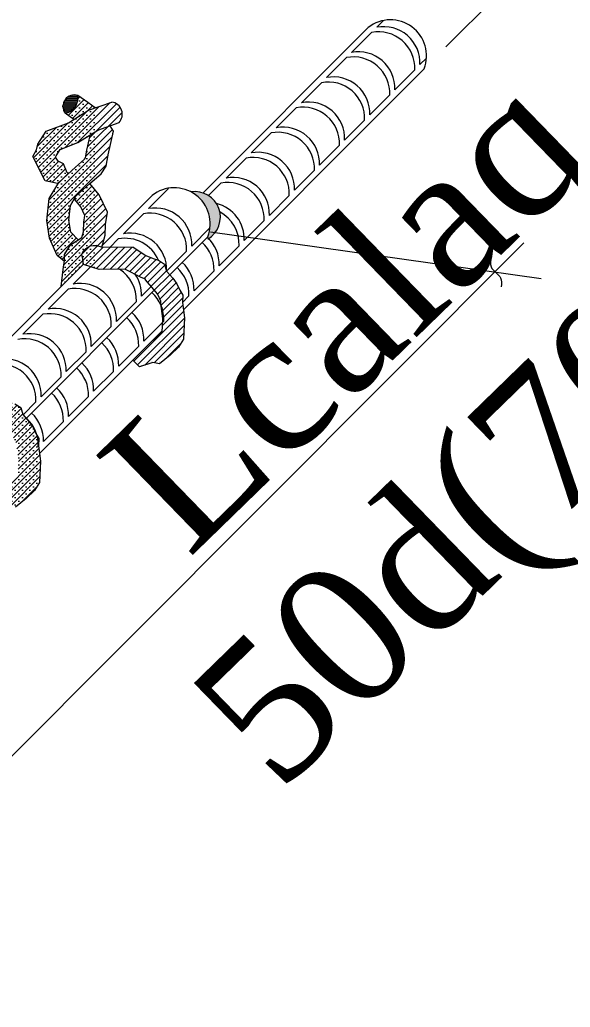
# Model space of a CAD drawing. Header units: millimetres. Extents: x 1067644 to 1117794, y -913136 to -692535.
# Drawn here: x 1113885 to 1115273, y -759687 to -757199 of the extents above; entities that cross this region are included whole.
import ezdxf

# ---------------------------------------------------------------- set-up
doc = ezdxf.new("R2010")
doc.units = ezdxf.units.MM
doc.layers.add('Элемент модели - Зона_Ном._пера__1', color=7, linetype='Continuous', lineweight=5)
doc.styles.add('style6', font='ARIALN.TTF', dxfattribs={"height": 300})

msp = doc.modelspace()

# ---------------------------------------------------------------- hatches: boundary and pattern name
at = {"lineweight": 9}
h = msp.add_hatch(dxfattribs=at)
h.set_pattern_fill('SACNCR', color=256, scale=398.298992, style=0)
h.set_pattern_definition([(45, (924844.05, -660840.87), (-9.1251333, 9.1251333), []), (45, (924853.175, -660840.87), (-9.1251333, 9.1251333), [0, -12.9048873])])
edge = h.paths.add_edge_path()
edge.add_line((1114116.546, -757406.445), (1114134.973, -757458.33))
edge.add_ellipse((1114112.232, -757437.191), major_axis=(-31.048, 0.093), ratio=1, start_angle=137.261191, end_angle=262.185041)
h.paths.add_polyline_path([(1114099.965, -757741.767), (1114101.203, -757715.167), (1114106.174, -757683.849), (1114085.298, -757640.45), (1114061.331, -757611.689), (1114026.246, -757644.032), (1114021.807, -757651.49), (1114023.493, -757652.291), (1114038.635, -757670.461), (1114049.096, -757692.21), (1114046.343, -757709.555), (1114045.242, -757733.231), (1114041.388, -757747.547), (1114012.756, -757766.543), (1113997.454, -757790.47), (1113997.614, -757805.636), (1113993.76, -757828.486), (1113988.909, -757872.843), (1114045.517, -757816.235), (1114043.56, -757802.229), (1114041.357, -757790.942), (1114043.284, -757785.161), (1114044.936, -757781.857), (1114051.543, -757775.525), (1114062.28, -757769.193), (1114069.427, -757768.081), (1114077.118, -757768.239), (1114089.724, -757772.028), (1114092.589, -757769.163)])
h.paths.add_polyline_path([(1114255.022, -757832.613), (1114249.924, -757815.098), (1114234.647, -757805.276), (1114221.437, -757800.956), (1114202.441, -757792.972), (1114171, -757772.224), (1114093.114, -757773.047), (1114077.118, -757768.239), (1114069.427, -757768.081), (1114062.28, -757769.193), (1114051.543, -757775.525), (1114044.936, -757781.857), (1114043.284, -757785.161), (1114041.357, -757790.942), (1114043.56, -757802.229), (1114045.517, -757816.235), (1114085.303, -757828.194), (1114150.38, -757827.506), (1114190.323, -757847.605), (1114200.644, -757851.943), (1114200.728, -757854.178), (1114227.247, -757884.486), (1114233.14, -757892.705), (1114239.126, -757905.598), (1114239.878, -757906.906), (1114239.608, -757914.094), (1114244.671, -757952.277), (1114243.068, -757987.374), (1114241.933, -757989.215), (1114227.68, -758002.727), (1114222.492, -758006.857), (1114221.802, -758006.721), (1114170.744, -758057.778), (1114186.473, -758073.507), (1114220.06, -758062.495), (1114236.854, -758065.798), (1114263.834, -758044.325), (1114285.032, -758024.227), (1114297.421, -758004.13), (1114299.898, -757949.895), (1114294.805, -757911.49), (1114295.494, -757893.182), (1114288.06, -757880.243), (1114280.902, -757864.826), (1114270.441, -757850.235)])
h.paths.add_polyline_path([(1114013.031, -757734.332), (1114008.626, -757703.773), (1114012.481, -757667.158), (1114026.246, -757644.032), (1114061.485, -757611.546), (1114090.117, -757587.044), (1114102.23, -757568.048), (1114107.736, -757539.417), (1114121.226, -757479.675), (1114112.4, -757466.347), (1114081.689, -757477.253), (1114061.797, -757489.656), (1114062.34, -757490.476), (1114053.833, -757528.151), (1114050.147, -757547.316), (1114048.095, -757550.535), (1114024.912, -757570.374), (1113983.032, -757608.982), (1113958.987, -757649.377), (1113953.15, -757704.835), (1113959.596, -757749.557), (1113978.761, -757793.415), (1113997.216, -757807.997), (1113997.614, -757805.636), (1113997.454, -757790.47), (1114012.756, -757766.543), (1114032.284, -757753.587)])
h.paths.add_polyline_path([(1114116.546, -757406.445), (1114057.631, -757427.368), (1114007.646, -757458.531), (1113951.088, -757479.951), (1113930.165, -757512.437), (1113927.136, -757526.753), (1113917.501, -757543.821), (1113948.335, -757604.939), (1113979.968, -757611.326), (1113980.918, -757612.533), (1113983.032, -757608.982), (1114008.126, -757585.849), (1114004.14, -757584.462), (1113994.698, -757562.154), (1113981.183, -757555.399), (1113974.436, -757545.516), (1113976.699, -757541.873), (1113986.9, -757526.033), (1114031.266, -757508.69), (1114081.689, -757477.253), (1114134.973, -757458.33)])
edge = h.paths.add_edge_path()
edge.add_ellipse((1113991.991, -757395.66), major_axis=(39.748, 0.001), ratio=1, start_angle=-79.604647, end_angle=8.07211)
edge.add_line((1114031.345, -757390.078), (1114074.7, -757421.306))
edge.add_line((1114074.7, -757421.306), (1114057.631, -757427.368))
edge.add_line((1114057.631, -757427.368), (1114020.793, -757450.334))
edge.add_line((1114020.793, -757450.334), (1113999.164, -757434.755))
h = msp.add_hatch(dxfattribs=at)
h.set_pattern_fill('SACNCR', color=256, scale=159.319597, angle=45, style=0)
h.set_pattern_definition([(90, (924844.05, -660840.87), (-5.16195493, 2e-15), []), (90, (924846.631, -660838.289), (-5.16195493, 2e-15), [0, -5.16195493])])
edge = h.paths.add_edge_path()
edge.add_ellipse((1113991.991, -757395.66), major_axis=(39.748, 0.093), ratio=1, start_angle=-79.73682, end_angle=7.939938)
edge.add_ellipse((1114022.385, -757417.552), major_axis=(28.899, 0.02), ratio=1, start_angle=71.898133, end_angle=216.493652)
h = msp.add_hatch(color=256, dxfattribs=at)
edge = h.paths.add_edge_path()
edge.add_ellipse((1114274.357, -757713.045), major_axis=(-90.547, 0.014), ratio=1, start_angle=158.654458, end_angle=242.078991, ccw=False)
edge.add_line((1114358.688, -757746.016), (1114357.595, -757747.109))
edge.add_ellipse((1114295.624, -757814.975), major_axis=(-64.985, 64.985), ratio=1, start_angle=269.648596, end_angle=272.599908, ccw=False)
edge.add_ellipse((1114326.466, -757696.4), major_axis=(64.093, 0.288), ratio=1, start_angle=-57.647548, end_angle=98.445066)
h = msp.add_hatch(dxfattribs=at)
h.set_pattern_fill('SACNCR', color=256, scale=398.298992, style=0)
h.set_pattern_definition([(45, (924481.188, -661202.196), (-9.1251333, 9.1251333), []), (45, (924490.313, -661202.196), (-9.1251333, 9.1251333), [0, -12.9048873])])
edge = h.paths.add_edge_path()
edge.add_line((1113753.684, -757767.77), (1113772.11, -757819.656))
edge.add_ellipse((1113749.37, -757798.517), major_axis=(31.048, 0.17), ratio=1, start_angle=-43.222758, end_angle=81.701092)
h.paths.add_polyline_path([(1113737.103, -758103.092), (1113738.34, -758076.492), (1113743.311, -758045.174), (1113722.436, -758001.776), (1113698.468, -757973.014), (1113663.384, -758005.358), (1113658.944, -758012.816), (1113660.631, -758013.617), (1113675.773, -758031.787), (1113686.234, -758053.536), (1113683.481, -758070.88), (1113682.38, -758094.556), (1113678.526, -758108.872), (1113649.894, -758127.868), (1113634.592, -758151.795), (1113634.752, -758166.961), (1113630.898, -758189.812), (1113626.047, -758234.169), (1113682.655, -758177.561), (1113680.697, -758163.555), (1113678.495, -758152.268), (1113680.422, -758146.486), (1113682.074, -758143.183), (1113688.681, -758136.851), (1113699.418, -758130.519), (1113706.565, -758129.406), (1113714.256, -758129.565), (1113726.862, -758133.354), (1113729.727, -758130.488)])
h.paths.add_polyline_path([(1113892.159, -758193.939), (1113887.062, -758176.424), (1113871.785, -758166.601), (1113858.575, -758162.281), (1113839.579, -758154.297), (1113808.138, -758133.55), (1113730.252, -758134.373), (1113714.256, -758129.565), (1113706.565, -758129.406), (1113699.418, -758130.519), (1113688.681, -758136.851), (1113682.074, -758143.183), (1113680.422, -758146.486), (1113678.495, -758152.268), (1113680.697, -758163.555), (1113682.655, -758177.561), (1113722.441, -758189.519), (1113787.518, -758188.832), (1113827.46, -758208.931), (1113837.782, -758213.269), (1113837.865, -758215.504), (1113864.385, -758245.812), (1113870.278, -758254.031), (1113876.264, -758266.924), (1113877.016, -758268.232), (1113876.745, -758275.42), (1113881.809, -758313.602), (1113880.206, -758348.7), (1113879.071, -758350.541), (1113864.818, -758364.053), (1113859.63, -758368.183), (1113858.939, -758368.047), (1113807.882, -758419.104), (1113823.611, -758434.832), (1113857.198, -758423.82), (1113873.992, -758427.124), (1113900.971, -758405.65), (1113922.17, -758385.553), (1113934.559, -758365.456), (1113937.036, -758311.221), (1113931.943, -758272.816), (1113932.631, -758254.508), (1113925.198, -758241.569), (1113918.04, -758226.152), (1113907.579, -758211.561)])
h.paths.add_polyline_path([(1113650.169, -758095.658), (1113645.764, -758065.099), (1113649.619, -758028.483), (1113663.384, -758005.358), (1113698.623, -757972.872), (1113727.254, -757948.37), (1113739.368, -757929.374), (1113744.874, -757900.742), (1113758.364, -757841.001), (1113749.538, -757827.673), (1113718.827, -757838.579), (1113698.935, -757850.981), (1113699.478, -757851.802), (1113690.971, -757889.476), (1113687.285, -757908.642), (1113685.232, -757911.861), (1113662.05, -757931.699), (1113620.17, -757970.308), (1113596.125, -758010.703), (1113590.287, -758066.161), (1113596.734, -758110.883), (1113615.899, -758154.74), (1113634.354, -758169.323), (1113634.752, -758166.961), (1113634.592, -758151.795), (1113649.894, -758127.868), (1113669.422, -758114.912)])
h.paths.add_polyline_path([(1113753.684, -757767.77), (1113694.768, -757788.693), (1113644.784, -757819.856), (1113588.226, -757841.277), (1113567.303, -757873.762), (1113564.274, -757888.078), (1113554.639, -757905.147), (1113585.473, -757966.265), (1113617.106, -757972.652), (1113618.056, -757973.859), (1113620.17, -757970.308), (1113645.264, -757947.174), (1113641.278, -757945.788), (1113631.836, -757923.48), (1113618.321, -757916.725), (1113611.573, -757906.842), (1113613.836, -757903.199), (1113624.038, -757887.359), (1113668.404, -757870.016), (1113718.827, -757838.579), (1113772.11, -757819.656)])
edge = h.paths.add_edge_path()
edge.add_ellipse((1113629.129, -757756.986), major_axis=(-39.748, 0.153), ratio=1, start_angle=100.617464, end_angle=188.294221)
edge.add_line((1113668.483, -757751.403), (1113711.838, -757782.631))
edge.add_line((1113711.838, -757782.631), (1113694.768, -757788.693))
edge.add_line((1113694.768, -757788.693), (1113657.931, -757811.66))
edge.add_line((1113657.931, -757811.66), (1113636.302, -757796.081))

# ---------------------------------------------------------------- linework, layer by layer
for p, q in [((1114959.274, -757267.713), (1115114.82, -757112.166)), ((1114784.985, -757218.136), (1114802.12, -757201.001)), ((1114721.665, -757281.456), (1114772.045, -757231.076)), ((1114658.345, -757344.776), (1114708.725, -757294.396)), ((1114894.005, -757312.29), (1114910.228, -757296.068)), ((1114830.685, -757375.61), (1114881.066, -757325.23)), ((1114595.025, -757408.096), (1114645.405, -757357.716)), ((1114055.979, -757407.821), (1114031.345, -757390.078)), ((1114767.365, -757438.93), (1114817.746, -757388.55)), ((1114074.7, -757421.306), (1114055.979, -757407.821)), ((1114057.631, -757427.368), (1114116.546, -757406.445)), ((1114020.793, -757450.334), (1113999.164, -757434.755)), ((1114007.646, -757458.531), (1114057.631, -757427.368)), ((1114531.705, -757471.416), (1114582.085, -757421.036)), ((1113951.088, -757479.951), (1114007.646, -757458.531)), ((1114081.689, -757477.253), (1114134.973, -757458.33)), ((1114704.045, -757502.25), (1114754.426, -757451.87)), ((1113930.165, -757512.437), (1113951.088, -757479.951)), ((1114031.266, -757508.69), (1114081.689, -757477.253)), ((1114053.833, -757528.151), (1114062.34, -757490.476)), ((1114062.34, -757490.476), (1114061.797, -757489.656)), ((1114107.736, -757539.417), (1114121.226, -757479.675)), ((1114121.226, -757479.675), (1114112.4, -757466.347)), ((1114468.385, -757534.736), (1114518.765, -757484.356)), ((1113927.136, -757526.753), (1113930.165, -757512.437)), ((1113986.9, -757526.033), (1114031.266, -757508.69)), ((1114640.725, -757565.57), (1114691.106, -757515.19)), ((1113917.501, -757543.821), (1113927.136, -757526.753)), ((1113976.699, -757541.873), (1113986.9, -757526.033)), ((1114050.147, -757547.316), (1114053.833, -757528.151)), ((1114102.23, -757568.048), (1114107.736, -757539.417)), ((1113948.335, -757604.939), (1113917.501, -757543.821)), ((1113974.436, -757545.516), (1113976.699, -757541.873)), ((1113981.183, -757555.399), (1113974.436, -757545.516)), ((1113994.698, -757562.154), (1113981.183, -757555.399)), ((1114004.14, -757584.462), (1113994.698, -757562.154)), ((1114024.912, -757570.374), (1114048.095, -757550.535)), ((1114048.095, -757550.535), (1114050.147, -757547.316)), ((1114405.065, -757598.056), (1114455.445, -757547.676)), ((1113983.032, -757608.982), (1114024.912, -757570.374)), ((1114008.126, -757585.849), (1114004.14, -757584.462)), ((1114061.485, -757611.546), (1114090.117, -757587.044)), ((1114090.117, -757587.044), (1114102.23, -757568.048)), ((1114577.405, -757628.89), (1114627.786, -757578.51)), ((1113979.968, -757611.326), (1113948.335, -757604.939)), ((1113958.987, -757649.377), (1113983.032, -757608.982)), ((1113980.918, -757612.533), (1113979.968, -757611.326)), ((1114026.246, -757644.032), (1114061.485, -757611.546)), ((1114085.298, -757640.45), (1114061.331, -757611.689)), ((1114360.826, -757642.295), (1114392.125, -757610.996)), ((1114209.321, -757675.139), (1114259.702, -757624.759)), ((1113953.15, -757704.835), (1113958.987, -757649.377)), ((1114012.481, -757667.158), (1114026.246, -757644.032)), ((1114023.493, -757652.291), (1114021.807, -757651.49)), ((1114038.635, -757670.461), (1114023.493, -757652.291)), ((1114106.174, -757683.849), (1114085.298, -757640.45)), ((1114514.085, -757692.21), (1114564.466, -757641.83)), ((1114008.626, -757703.773), (1114012.481, -757667.158)), ((1114049.096, -757692.21), (1114038.635, -757670.461)), ((1114101.203, -757715.167), (1114106.174, -757683.849)), ((1114146.001, -757738.459), (1114196.382, -757688.079)), ((1113959.596, -757749.557), (1113953.15, -757704.835)), ((1114013.031, -757734.332), (1114008.626, -757703.773)), ((1114045.242, -757733.231), (1114046.343, -757709.555)), ((1114046.343, -757709.555), (1114049.096, -757692.21)), ((1114450.765, -757755.53), (1114501.146, -757705.15)), ((1114032.284, -757753.587), (1114013.031, -757734.332)), ((1114041.388, -757747.547), (1114045.242, -757733.231)), ((1114099.965, -757741.767), (1114101.203, -757715.167)), ((1114318.342, -757769.293), (1114364.32, -757723.315)), ((1114365.567, -757733.241), (1115199.938, -757851.11)), ((1113978.761, -757793.415), (1113959.596, -757749.557)), ((1114012.756, -757766.543), (1114041.388, -757747.547)), ((1114024.067, -757759.038), (1114032.284, -757753.587)), ((1114091.661, -757772.61), (1114099.965, -757741.767)), ((1114111.609, -757772.852), (1114133.062, -757751.399)), ((1114262.987, -757841.717), (1114358.688, -757746.016)), ((1113997.454, -757790.47), (1114012.756, -757766.543)), ((1114041.357, -757790.942), (1114043.284, -757785.161)), ((1114043.284, -757785.161), (1114044.936, -757781.857)), ((1114044.936, -757781.857), (1114051.543, -757775.525)), ((1114051.543, -757775.525), (1114062.28, -757769.193)), ((1114062.28, -757769.193), (1114069.427, -757768.081)), ((1114069.427, -757768.081), (1114077.118, -757768.239)), ((1114093.114, -757773.047), (1114077.118, -757768.239)), ((1114171, -757772.224), (1114093.114, -757773.047)), ((1114171, -757772.224), (1114202.441, -757792.972)), ((1114255.022, -757832.613), (1114305.402, -757782.233)), ((1114387.445, -757818.85), (1114437.826, -757768.47)), ((1113997.216, -757807.997), (1113978.761, -757793.415)), ((1113993.76, -757828.486), (1113997.614, -757805.636)), ((1113997.614, -757805.636), (1113997.454, -757790.47)), ((1114043.56, -757802.229), (1114041.357, -757790.942)), ((1114045.517, -757816.235), (1114043.56, -757802.229)), ((1114202.441, -757792.972), (1114221.437, -757800.956)), ((1114221.437, -757800.956), (1114234.647, -757805.276)), ((1114234.647, -757805.276), (1114249.924, -757815.098)), ((1113989.098, -757871.118), (1113993.76, -757828.486)), ((1114019.361, -757865.099), (1114062.977, -757821.483)), ((1114085.303, -757828.194), (1114045.303, -757816.17)), ((1114150.38, -757827.506), (1114085.303, -757828.194)), ((1114150.38, -757827.506), (1114190.323, -757847.605)), ((1114249.924, -757815.098), (1114255.022, -757832.613)), ((1114255.022, -757832.613), (1114270.441, -757850.235)), ((1114324.125, -757882.17), (1114374.506, -757831.79)), ((1114190.323, -757847.605), (1114200.644, -757851.943)), ((1114200.644, -757851.943), (1114200.728, -757854.178)), ((1114200.728, -757854.178), (1114227.247, -757884.486)), ((1114270.441, -757850.235), (1114280.902, -757864.826)), ((1113900.842, -758203.862), (1114223.967, -757880.737)), ((1113956.041, -757928.419), (1114006.422, -757878.039)), ((1114191.702, -757895.933), (1114216.001, -757871.634)), ((1114227.247, -757884.486), (1114233.14, -757892.705)), ((1114280.902, -757864.826), (1114288.06, -757880.243)), ((1114288.06, -757880.243), (1114295.494, -757893.182)), ((1114128.382, -757959.253), (1114178.762, -757908.873)), ((1114233.14, -757892.705), (1114239.126, -757905.598)), ((1114239.126, -757905.598), (1114239.878, -757906.906)), ((1114239.878, -757906.906), (1114239.608, -757914.094)), ((1114295.494, -757893.182), (1114294.805, -757911.49)), ((1114294.805, -757911.49), (1114311.186, -757895.11)), ((1114294.805, -757911.49), (1114299.898, -757949.895)), ((1114239.608, -757914.094), (1114244.671, -757952.277)), ((1113892.721, -757991.739), (1113943.102, -757941.359)), ((1114197.485, -758008.81), (1114247.866, -757958.43)), ((1114244.671, -757952.277), (1114243.068, -757987.374)), ((1114299.898, -757949.895), (1114297.421, -758004.13)), ((1114065.062, -758022.573), (1114115.442, -757972.193)), ((1114243.068, -757987.374), (1114241.933, -757989.215)), ((1114222.492, -758006.857), (1114220.518, -758006.468)), ((1114227.68, -758002.727), (1114222.492, -758006.857)), ((1114241.933, -757989.215), (1114227.68, -758002.727)), ((1114297.421, -758004.13), (1114285.032, -758024.227)), ((1114001.742, -758085.893), (1114052.122, -758035.513)), ((1114134.165, -758072.13), (1114184.546, -758021.75)), ((1114285.032, -758024.227), (1114263.834, -758044.325)), ((1114186.473, -758073.507), (1114169.976, -758057.01)), ((1114220.06, -758062.495), (1114186.473, -758073.507)), ((1114236.854, -758065.798), (1114220.06, -758062.495)), ((1114263.834, -758044.325), (1114236.854, -758065.798)), ((1114070.845, -758135.45), (1114121.226, -758085.07)), ((1113938.422, -758149.213), (1113988.802, -758098.833)), ((1113892.876, -758194.758), (1113925.482, -758162.153)), ((1114007.525, -758198.77), (1114057.906, -758148.39)), ((1113871.785, -758166.601), (1113887.062, -758176.424)), ((1113887.062, -758176.424), (1113892.159, -758193.939)), ((1113892.159, -758193.939), (1113907.579, -758211.561)), ((1113907.579, -758211.561), (1113918.04, -758226.152)), ((1113944.205, -758262.09), (1113994.586, -758211.71)), ((1113918.04, -758226.152), (1113925.198, -758241.569)), ((1113925.198, -758241.569), (1113932.631, -758254.508)), ((1113932.631, -758254.508), (1113931.943, -758272.816)), ((1113931.943, -758272.816), (1113937.036, -758311.221)), ((1113937.036, -758311.221), (1113934.559, -758365.456)), ((1113922.17, -758385.553), (1113900.971, -758405.65)), ((1113934.559, -758365.456), (1113922.17, -758385.553)), ((1113900.971, -758405.65), (1113873.992, -758427.124))]:
    msp.add_line(p, q, dxfattribs=at)
at = {"lineweight": 20}
for p, q in [((1114346.846, -757635.633), (1114763.742, -757218.756)), ((1114297.228, -757929.758), (1114904.23, -757322.756)), ((1114093.155, -757767.06), (1114218.201, -757642.015)), ((1114262.987, -757841.717), (1114358.688, -757746.016)), ((1113726.862, -758133.354), (1114045.266, -757814.949)), ((1113900.842, -758203.862), (1114223.967, -757880.737)), ((1113934.546, -758292.441), (1114243.233, -757983.753))]:
    msp.add_line(p, q, dxfattribs=at)
at = {"lineweight": 9}
for centre, major_axis, start_param, end_param in [((1114819.899, -757289.785), (90.547, 0.091), -0.37370809, 2.23877762), ((1114802.184, -757308.415), (-91.902, 0.191), 3.10148889, 4.90272642), ((1114789.245, -757321.354), (91.903, 0.093), -0.04319369, 1.75804384), ((1114725.925, -757384.674), (91.903, 0.049), -0.04271784, 1.75851969), ((1114738.864, -757371.735), (-91.903, 0.001), 3.09942481, 4.90066235), ((1114675.544, -757435.055), (-91.903, 0.001), 3.09942481, 4.90066235), ((1114662.605, -757447.994), (91.903, 0.045), -0.04267128, 1.75856626), ((1114022.385, -757417.552), (-28.898, 0.161), 4.4027029, 6.92637078), ((1113991.991, -757395.66), (39.748, 0.159), -1.39331904, 0.13692905), ((1114112.232, -757437.191), (-31.048, 0.11), 2.3962171, 4.5765496), ((1114599.285, -757511.314), (91.903, 0.049), -0.04271784, 1.75851969), ((1114612.224, -757498.375), (-91.903, 0.002), 3.09943659, 4.90067413), ((1114535.965, -757574.634), (-91.903, 0.002), 3.09943659, 4.90067413), ((1114548.904, -757561.695), (-91.902, 0.191), 3.10148889, 4.90272642), ((1114485.584, -757625.015), (91.903, 0.093), -0.04319369, 1.75804384), ((1114472.645, -757637.954), (91.903, 0.049), -0.04271784, 1.75851969), ((1114409.325, -757701.274), (-91.902, 0.146), 3.10100103, 4.90223856), ((1114422.264, -757688.335), (-91.903, 0.001), 3.09942481, 4.90066235), ((1114274.357, -757713.045), (90.547, 0.084), -0.37362287, 2.23886284), ((1114326.466, -757696.4), (64.093, 0.169), -1.04203682, 1.72004391), ((1114358.944, -757751.655), (-91.903, 0.095), 3.10044218, 4.4734205), ((1114213.581, -757778.357), (-91.903, 0.05), 3.09995497, 4.90119251), ((1114226.521, -757765.418), (91.903, 0.093), -0.04319369, 1.75804384), ((1114346.005, -757764.594), (-91.902, 0.128), 3.10080845, 4.22389282), ((1114163.201, -757828.738), (-91.903, 0.096), 3.10045222, 4.90168975), ((1114150.261, -757841.677), (-91.902, 0.174), 3.55074066, 4.90254446), ((1114282.685, -757827.914), (91.903, 0.104), -0.04330963, 0.82964553), ((1114295.624, -757814.975), (-91.902, 0.438), 3.10417449, 3.97712965), ((1114232.304, -757878.295), (91.903, 0.104), -0.04330963, 0.82964553), ((1114086.941, -757904.997), (-91.903, 0.008), 3.09950158, 4.14192345), ((1114219.365, -757891.234), (91.903, 0.104), -0.04330963, 0.82964553), ((1114036.561, -757955.378), (91.903, 0.049), -0.04271784, 1.75851969), ((1114099.881, -757892.058), (-91.902, 0.19), 3.10148188, 3.74172175), ((1114023.621, -757968.317), (91.903, 0.049), -0.04271784, 1.75851969), ((1114156.045, -757954.554), (91.903, 0.104), -0.04330963, 0.82964553), ((1113960.302, -758031.637), (-91.902, 0.191), 3.10148889, 4.90272642), ((1113973.241, -758018.698), (-91.903, 0.002), 3.09943659, 4.90067413), ((1114105.664, -758004.935), (91.903, 0.104), -0.04330963, 0.82964553), ((1114092.725, -758017.874), (-91.902, 0.12), 3.10071927, 3.97367443), ((1113909.921, -758082.018), (91.903, 0.093), -0.04319369, 1.75804384), ((1113896.982, -758094.957), (-91.903, 0.046), 3.09990839, 4.90114592), ((1114042.344, -758068.255), (-91.902, 0.151), 3.10105528, 3.97401045), ((1114029.405, -758081.194), (91.903, 0.104), -0.04330963, 0.82964553), ((1113833.662, -758158.277), (-91.903, 0.002), 3.09943659, 4.90067413), ((1113846.601, -758145.338), (-91.903, 0.096), 3.10045222, 4.90168975), ((1113966.085, -758144.514), (91.903, 0.104), -0.04330963, 0.82964553), ((1113979.024, -758131.575), (91.903, 0.104), -0.04330963, 0.82964553), ((1113915.704, -758194.895), (-91.902, 0.12), 3.10071927, 3.97367443), ((1113902.765, -758207.834), (-91.902, 0.18), 3.1013689, 3.97432406), ((1113839.445, -758271.154), (91.903, 0.104), -0.04330963, 0.82964553), ((1113852.384, -758258.215), (91.903, 0.104), -0.04330963, 0.82964553)]:
    msp.add_ellipse(centre, major_axis=major_axis, ratio=1, start_param=start_param, end_param=end_param, dxfattribs=at)
msp.add_open_spline([(1115074.416, -757796.645), (1115072.508, -757805.615), (1115067.816, -757827.67), (1115101.22, -757843.192), (1115099.678, -757863.949), (1115099.1, -757871.733)], degree=3, knots=[0, 0, 0, 0, 74.05782511, 182.08741306, 246.91274819, 246.91274819, 246.91274819, 246.91274819], dxfattribs=at)
at = {"layer": 'Элемент модели - Зона_Ном._пера__1', "color": 0, "linetype": 'Continuous', "lineweight": 9}
msp.add_line((1113232.698, -759687.5), (1115155.618, -757760.945), dxfattribs=at)

# ---------------------------------------------------------------- texts
at = {"layer": 'Элемент модели - Зона_Ном._пера__1', "color": 0, "linetype": 'Continuous', "lineweight": 0, "insert": (1113886.828, -758481.638), "char_height": 350, "attachment_point": 1, "rotation": 44.181545, "style": 'style6'}
msp.add_mtext('\\pxqc;{\\fTimes New Roman|b0|i0|c238|p18;Lcalaq\\P50d(700)}', dxfattribs=at)

doc.saveas('drawing.dxf')
